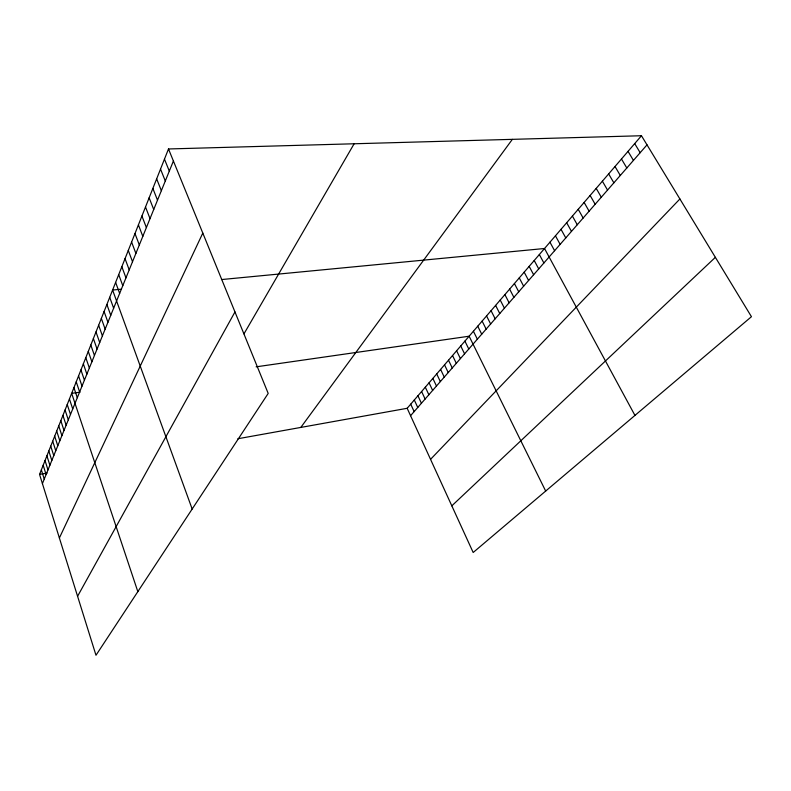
<?xml version="1.0" encoding="UTF-8"?>
<svg xmlns="http://www.w3.org/2000/svg" width="791" height="791" viewBox="0 0 791 791"><rect width="100%" height="100%" fill="white"/><g stroke="black" fill="none" stroke-linecap="round" stroke-linejoin="round"><path stroke-width="1.19" d="M168.493 148.965L268.198 393.424L95.988 655.264L39.55 474.412L168.493 148.965L641.461 135.736L751.45 316.697L473.176 552.494L407.177 408.294L641.461 135.736M42.417 483.608L173.407 161.018M59.384 537.969L202.803 233.078M77.577 596.285L234.967 311.941M243.984 333.832L354.131 143.774M300.817 427.417L512.35 139.354M410.569 415.7L647.008 144.862M430.541 459.344L679.894 198.976M451.819 505.835L715.371 257.342M39.55 474.412L47.124 473.048M237.864 438.748L407.177 408.294M80.02 392.158L71.665 393.364L137.832 591.638M256.126 366.836L469.132 336.215L545.681 491.063M120.983 289.229L112.599 290.04L192.164 509.028M221.559 279.559L544.524 248.503L634.955 415.413M634.698 143.606L640.176 152.693M628.034 151.358L633.443 160.405M621.469 158.991L626.818 167.999M615.012 166.506L620.292 175.464M608.655 173.911L613.865 182.83M602.386 181.198L607.537 190.077M596.206 188.377L601.298 197.216M590.126 195.456L595.158 204.256M584.134 202.427L589.107 211.187M578.231 209.299L583.145 218.019M572.407 216.072L577.272 224.743M566.672 222.746L571.478 231.377M561.017 229.321L565.773 237.923M555.44 235.807L560.147 244.37M549.953 242.194L554.6 250.717M539.343 254.534L543.892 262.988M534.222 260.496L538.72 268.9M529.169 266.369L533.628 274.744M524.186 272.163L528.596 280.508M519.272 277.888L523.632 286.194M514.417 283.534L518.728 291.8M509.622 289.111L513.893 297.337M504.895 294.618L509.127 302.805M500.219 300.046L504.411 308.203M495.611 305.405L499.764 313.533M491.063 310.705L495.166 318.793M486.564 315.935L490.638 323.994M482.124 321.097L486.158 329.125M477.744 326.199L481.729 334.188M473.413 331.241L477.359 339.191M464.91 341.129L468.786 349.019M460.738 345.983L464.574 353.834M456.605 350.779L460.411 358.6M452.531 355.525L456.308 363.316M448.507 360.212L452.244 367.963M444.532 364.839L448.23 372.561M440.597 369.407L444.265 377.099M436.711 373.935L440.35 381.588M432.865 378.405L436.474 386.028M429.068 382.824L432.647 390.418M425.321 387.185L428.86 394.749M421.603 391.505L425.113 399.04M417.935 395.777L421.415 403.272M414.306 399.989L417.757 407.464M410.717 404.161L414.148 411.607M164.469 159.139L169.314 171.113M160.524 169.096L165.299 181.001M156.658 178.855L161.364 190.69M152.861 188.426L157.508 200.192M149.143 197.809L153.721 209.496M145.504 207.005L150.023 218.623M141.925 216.032L146.384 227.581M138.415 224.881L142.815 236.361M134.974 233.563L139.325 244.973M131.603 242.086L135.894 253.427M128.29 250.44L132.522 261.722M125.037 258.657L129.21 269.86M121.844 266.715L125.967 277.849M118.709 274.625L122.783 285.699M115.624 282.397L119.649 293.412M109.712 297.317L113.647 308.203M106.884 304.476L110.76 315.302M104.086 311.516L107.932 322.273M101.347 318.447L105.144 329.135M98.648 325.249L102.405 335.888M95.998 331.953L99.706 342.523M93.387 338.538L97.056 349.058M90.817 345.024L94.445 355.485M88.285 351.402L91.885 361.803M85.804 357.68L89.353 368.023M83.352 363.86L86.872 374.143M80.939 369.951L84.419 380.174M78.566 375.933L82.007 386.107M76.233 381.835L79.634 391.95M73.929 387.639L77.3 397.705M69.43 399L72.732 408.947M67.225 404.547L70.498 414.444M65.06 410.015L68.303 419.863M62.924 415.404L66.137 425.202M60.828 420.723L64.002 430.462M58.752 425.954L61.896 435.643M56.705 431.115L59.819 440.745M54.688 436.197L57.783 445.778M52.7 441.21L55.766 450.741M50.743 446.154L53.778 455.636M48.815 451.028L51.82 460.461M46.906 455.834L49.882 465.217M45.038 460.57L47.984 469.913M43.179 465.246L46.105 474.541M41.35 469.864L44.247 479.109"/></g></svg>
